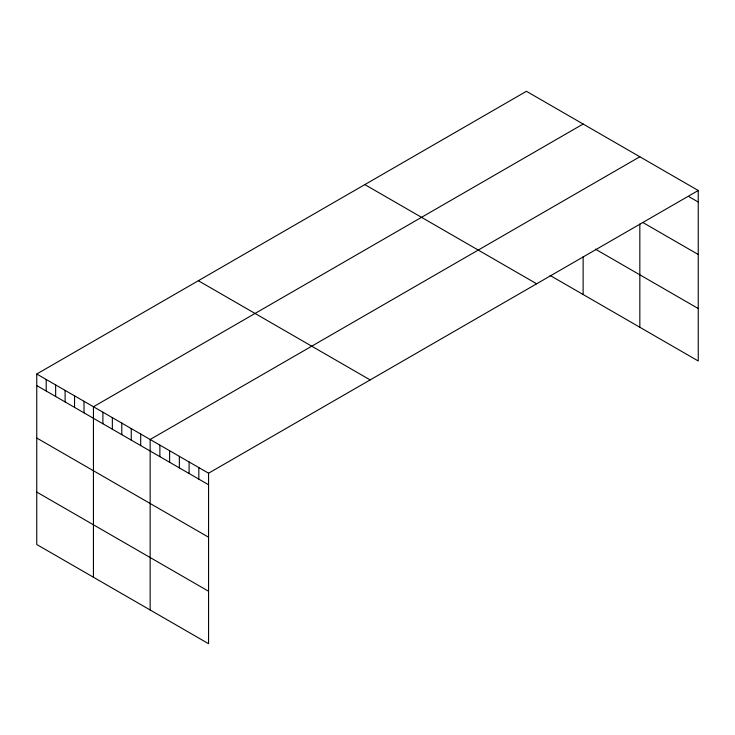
<?xml version="1.0" encoding="UTF-8"?>
<svg xmlns="http://www.w3.org/2000/svg" width="735" height="735" viewBox="0 0 735 735"><rect width="100%" height="100%" fill="white"/><g stroke="black" fill="none" stroke-linecap="round" stroke-linejoin="round"><path stroke-width="1.1" d="M36.75 374.014L208.565 473.211L208.565 643.704L36.75 544.506L36.75 374.014L526.435 91.296L698.25 190.494L698.25 360.986L550.056 275.423M583.131 124.031L93.446 406.749L93.446 577.241M639.836 156.766L150.151 439.484L150.151 609.976M208.565 473.211L698.25 190.494M688.511 196.42L698.25 202.042M642.757 222.448L698.25 254.494M595.414 249.165L698.25 308.535M364.836 184.595L536.651 283.793M198.349 280.724L370.164 379.921M36.75 385.563L208.565 484.751M36.75 438.014L208.565 537.212M36.75 492.055L208.565 591.252M639.836 224.01L639.836 327.259M583.131 256.754L583.131 294.524M198.827 467.589L198.827 479.137M189.097 461.975L189.097 473.515M179.358 456.352L179.358 467.892M169.62 450.73L169.62 462.269M159.881 445.107L159.881 456.646M140.697 434.027L140.697 445.575M131.253 428.579L131.253 440.118M121.799 423.121L121.799 434.661M112.345 417.664L112.345 429.203M102.9 412.206L102.9 423.746M84.001 401.292L84.001 412.84M74.547 395.843L74.547 407.383M65.103 390.386L65.103 401.926M55.649 384.929L55.649 396.468M46.204 379.471L46.204 391.011"/></g></svg>
